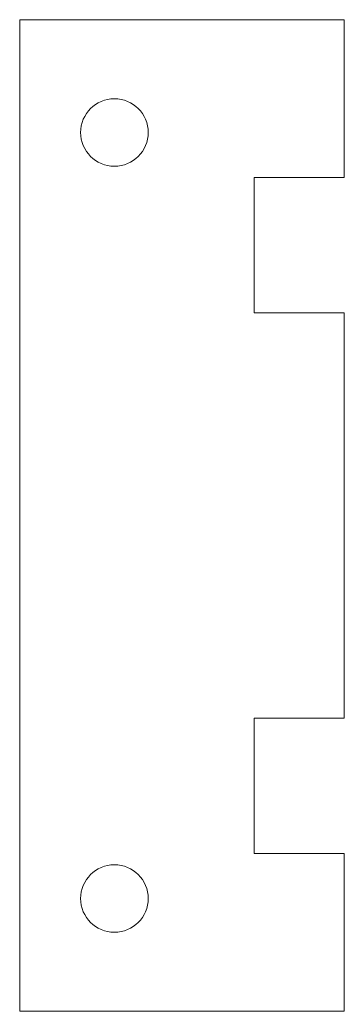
# Model space of a CAD drawing. Header units: millimetres. Extents: x -11.4 to 11.4, y -34.9 to 34.9.
import ezdxf

# ---------------------------------------------------------------- set-up
doc = ezdxf.new("R2010")
doc.units = ezdxf.units.MM

msp = doc.modelspace()

# ---------------------------------------------------------------- linework, layer by layer
at = {"color": 7, "linetype": 'Continuous', "lineweight": 15}
for p, q in [((11.43, 34.925), (-11.43, 34.925)), ((-11.43, 34.925), (-11.43, -34.925)), ((11.43, 23.8125), (11.43, 34.925)), ((5.08, 23.8125), (5.08, 14.2875)), ((11.43, 23.8125), (5.08, 23.8125)), ((5.08, 14.2875), (11.43, 14.2875)), ((11.43, -14.2875), (11.43, 14.2875)), ((5.08, -14.2875), (5.08, -23.8125)), ((11.43, -14.2875), (5.08, -14.2875)), ((5.08, -23.8125), (11.43, -23.8125)), ((11.43, -34.925), (11.43, -23.8125)), ((-11.43, -34.925), (11.43, -34.925))]:
    msp.add_line(p, q, dxfattribs=at)
for centre in [(-4.7625, 26.9875), (-4.7625, -26.9875)]:
    msp.add_circle(centre, 2.3813, dxfattribs=at)

doc.saveas('drawing.dxf')
